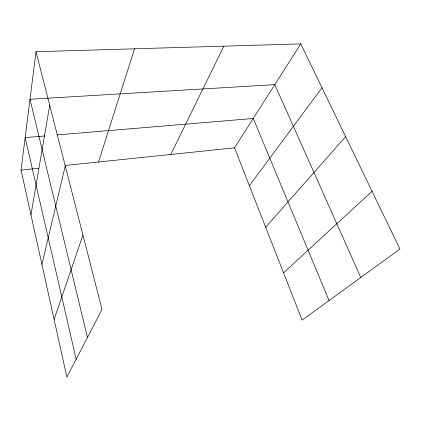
<?xml version="1.0" encoding="UTF-8"?>
<svg xmlns="http://www.w3.org/2000/svg" width="421" height="421" viewBox="0 0 421 421"><rect width="100%" height="100%" fill="white"/><g stroke="black" fill="none" stroke-linecap="round" stroke-linejoin="round"><path stroke-width="0.63" d="M35.995 51.715L102.008 309.488L66.865 377.111L21.05 170.079L35.995 51.715L300.789 43.889L399.95 249.048L302.104 320.118L234.539 147.829L300.789 43.889M30.954 214.826L49.715 105.297M41.916 264.372L65.255 165.963M98.514 162.006L134.552 48.799M54.093 319.392L82.942 235.029M170.763 154.475L223.898 46.163M249.385 185.693L322.002 87.773M265.667 227.214L345.625 136.657M283.554 272.819L372.038 191.302M21.05 170.079L38.627 168.247M65.313 165.464L234.539 147.829M44.684 135.978L25.149 137.62L76.159 359.229M57.056 134.941L253.242 118.485L329.048 300.547M360.771 277.502L274.813 84.647L29.991 99.267L87.468 337.463"/></g></svg>
